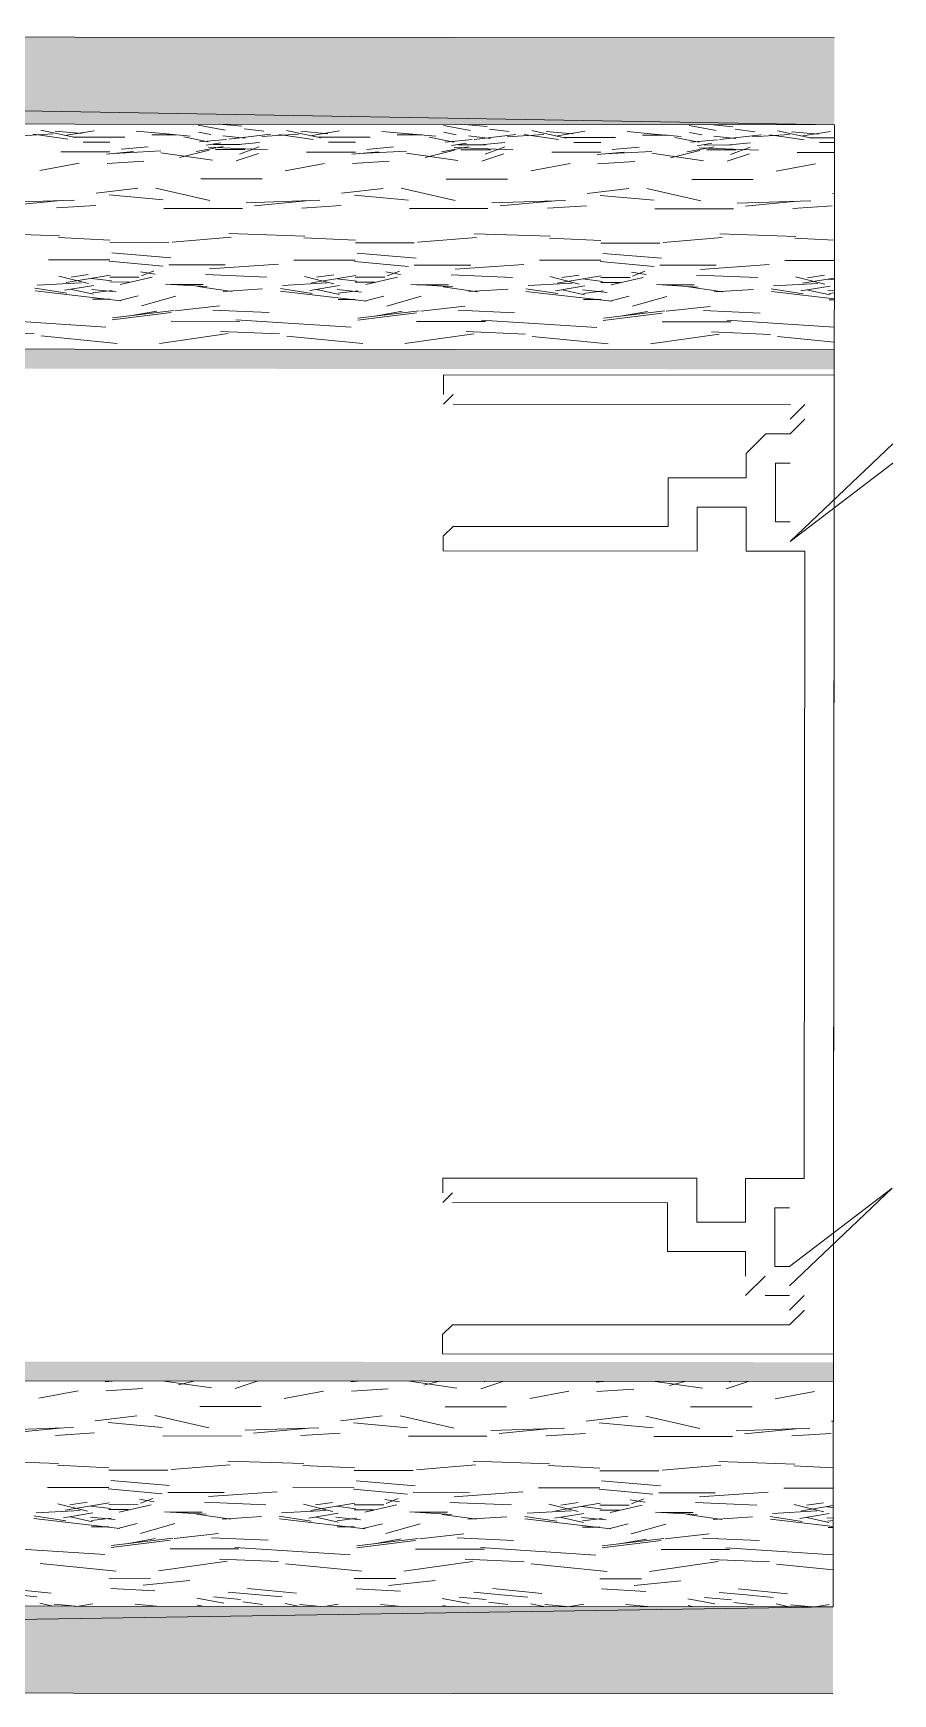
# Model space of a CAD drawing. Header units: inches. Extents: x -957 to 3394, y -3 to 3008.
# Drawn here: x 679.12 to 682.61, y 2180.99 to 2187.74 of the extents above; entities that cross this region are included whole.
import ezdxf

# ---------------------------------------------------------------- set-up
doc = ezdxf.new("R2010")
doc.units = ezdxf.units.IN
doc.header["$MEASUREMENT"] = 0
doc.layers.add('PDF_0', color=7, linetype='Continuous')
doc.layers.add('PDF_Hatch', color=7, linetype='Continuous')

msp = doc.modelspace()

# ---------------------------------------------------------------- linework, layer by layer
at = {"layer": 'PDF_0', "lineweight": 0}
for points in [[(682.3768, 2187.7236), (660.7451, 2187.7421), (682.3765, 2187.3697)], [(660.744, 2186.3936), (660.7448, 2187.3882), (682.3768, 2187.3697), (682.3717, 2181.3394), (660.7397, 2181.3579), (660.7405, 2182.3525)], [(679.1478, 2187.3476), (679.2877, 2187.3174)], [(679.7872, 2187.3678), (679.8971, 2187.3477)], [(679.9652, 2187.3634), (679.8725, 2187.3718)], [(680.0544, 2187.3431), (679.9745, 2187.353)], [(680.7862, 2187.3669), (680.8961, 2187.3468)], [(680.9642, 2187.3625), (680.8715, 2187.3709)], [(681.0534, 2187.3422), (680.9735, 2187.3521)], [(681.7852, 2187.3661), (681.8951, 2187.346)], [(681.9632, 2187.3617), (681.8705, 2187.3701)], [(682.0524, 2187.3414), (681.9725, 2187.3512)], [(679.047, 2187.3226), (679.1969, 2187.3323)], [(679.1167, 2187.3313), (679.2565, 2187.3111)], [(679.2059, 2187.3439), (679.3158, 2187.334)], [(679.2439, 2187.3255), (679.3638, 2187.3454)], [(679.2787, 2187.3195), (679.4287, 2187.3194), (679.4885, 2187.3194)], [(679.3188, 2187.2995), (679.4286, 2187.2994)], [(679.4738, 2187.2703), (679.5837, 2187.2803)], [(679.5355, 2187.3436), (679.6456, 2187.3337), (679.7554, 2187.3236)], [(679.5984, 2187.3293), (679.6983, 2187.3292)], [(679.7288, 2187.32), (679.8286, 2187.3001)], [(679.7791, 2187.261), (679.889, 2187.2809)], [(679.8387, 2187.33), (679.7887, 2187.3401)], [(679.7934, 2187.3), (679.9033, 2187.3099)], [(679.82, 2187.2862), (679.88, 2187.2961)], [(679.8481, 2187.289), (679.958, 2187.2889)], [(679.8883, 2187.3251), (679.9783, 2187.315)], [(679.9117, 2187.3109), (680.0816, 2187.3309)], [(680.0371, 2187.2981), (679.9371, 2187.2882)], [(679.9562, 2187.2504), (680.0361, 2187.2804)], [(680.046, 2187.3217), (680.1959, 2187.3314)], [(680.1157, 2187.3305), (680.2555, 2187.3103)], [(680.1468, 2187.3467), (680.2867, 2187.3165)], [(680.2049, 2187.3431), (680.3148, 2187.3332)], [(680.2428, 2187.3246), (680.3627, 2187.3446)], [(680.2777, 2187.3187), (680.4276, 2187.3185), (680.4875, 2187.3185)], [(680.3177, 2187.2986), (680.4276, 2187.2985)], [(680.5345, 2187.3428), (680.6445, 2187.3329), (680.7544, 2187.3227)], [(680.5974, 2187.3284), (680.6973, 2187.3284)], [(680.7278, 2187.3192), (680.8276, 2187.2992)], [(680.7781, 2187.2601), (680.888, 2187.28)], [(680.8376, 2187.3291), (680.7877, 2187.3392)], [(680.7924, 2187.2991), (680.9023, 2187.3091)], [(680.819, 2187.2853), (680.879, 2187.2953)], [(680.8471, 2187.2881), (680.957, 2187.288)], [(680.8875, 2187.3242), (680.9773, 2187.3141)], [(680.9107, 2187.3101), (681.0806, 2187.33)], [(681.036, 2187.2973), (680.9361, 2187.2873)], [(681.045, 2187.3209), (681.1949, 2187.3306)], [(681.1147, 2187.3296), (681.2545, 2187.3094)], [(681.1458, 2187.3459), (681.2857, 2187.3157)], [(681.2039, 2187.3422), (681.3138, 2187.3323)], [(681.2418, 2187.3238), (681.3617, 2187.3437)], [(681.2767, 2187.3178), (681.4266, 2187.3177), (681.4865, 2187.3176)], [(681.3167, 2187.2978), (681.4265, 2187.2977)], [(681.5336, 2187.3419), (681.6435, 2187.332), (681.7534, 2187.3219)], [(681.5964, 2187.3276), (681.6963, 2187.3275)], [(681.7267, 2187.3183), (681.8266, 2187.2984)], [(681.8366, 2187.3283), (681.7866, 2187.3384)], [(681.7914, 2187.2983), (681.9013, 2187.3082)], [(681.818, 2187.2844), (681.8779, 2187.2944)], [(681.8461, 2187.2873), (681.956, 2187.2872)], [(681.8865, 2187.3234), (681.9763, 2187.3133)], [(681.9097, 2187.3092), (682.0796, 2187.3292)], [(682.035, 2187.2964), (681.9351, 2187.2865)], [(682.044, 2187.32), (682.1939, 2187.3297)], [(682.1137, 2187.3288), (682.2535, 2187.3086)], [(682.1448, 2187.345), (682.2847, 2187.3148)], [(682.2029, 2187.3414), (682.3127, 2187.3315)], [(682.2408, 2187.3229), (682.3607, 2187.3428)], [(682.2757, 2187.317), (682.3764, 2187.3169)], [(682.3157, 2187.2969), (682.3764, 2187.2969)], [(679.143, 2187.1834), (679.3029, 2187.2132)], [(679.2288, 2187.2596), (679.4286, 2187.2594)], [(679.4138, 2187.2504), (679.5237, 2187.2602)], [(679.4166, 2187.2124), (679.5665, 2187.2221)], [(679.4461, 2187.2532), (679.6359, 2187.2631)], [(679.636, 2187.2552), (679.8458, 2187.2251)], [(679.8317, 2187.2668), (679.7118, 2187.2371)], [(679.8297, 2187.2781), (680.0694, 2187.2678)], [(679.8581, 2187.2691), (679.978, 2187.269)], [(679.9427, 2187.2227), (680.0326, 2187.2527)], [(680.142, 2187.1826), (680.3019, 2187.2124)], [(680.2278, 2187.2588), (680.4275, 2187.2586)], [(680.4128, 2187.2495), (680.5227, 2187.2594)], [(680.4156, 2187.2115), (680.5654, 2187.2212)], [(680.4451, 2187.2523), (680.6349, 2187.2622)], [(680.4728, 2187.2695), (680.5826, 2187.2794)], [(680.635, 2187.2543), (680.8448, 2187.2242)], [(680.8307, 2187.2659), (680.7107, 2187.2362)], [(680.8287, 2187.2772), (681.0684, 2187.267)], [(680.8571, 2187.2683), (680.977, 2187.2682)], [(680.9417, 2187.2219), (681.0316, 2187.2518)], [(680.9552, 2187.2496), (681.0351, 2187.2795)], [(681.2268, 2187.2579), (681.4265, 2187.2577)], [(681.4118, 2187.2487), (681.5217, 2187.2585)], [(681.4146, 2187.2107), (681.5644, 2187.2204)], [(681.4441, 2187.2515), (681.6339, 2187.2614)], [(681.4717, 2187.2686), (681.5816, 2187.2786)], [(681.634, 2187.2535), (681.8438, 2187.2234)], [(681.8297, 2187.2651), (681.7097, 2187.2354)], [(681.7771, 2187.2593), (681.887, 2187.2792)], [(681.8277, 2187.2764), (682.0674, 2187.2661)], [(681.8561, 2187.2674), (681.976, 2187.2673)], [(681.9407, 2187.221), (682.0306, 2187.251)], [(681.9541, 2187.2487), (682.0341, 2187.2787)], [(682.2257, 2187.257), (682.3764, 2187.2569)], [(679.7981, 2187.1492), (680.0479, 2187.149)], [(680.7971, 2187.1484), (681.0468, 2187.1482)], [(681.141, 2187.1817), (681.3009, 2187.2115)], [(681.7961, 2187.1475), (682.0458, 2187.1473)], [(682.14, 2187.1809), (682.2998, 2187.2107)], [(679.3722, 2187.0916), (679.542, 2187.1116)], [(679.4253, 2187.0841), (679.645, 2187.064)], [(679.6152, 2187.1122), (679.835, 2187.0621)], [(680.3711, 2187.0908), (680.541, 2187.1107)], [(680.4243, 2187.0832), (680.644, 2187.0632)], [(680.6142, 2187.1113), (680.834, 2187.0612)], [(681.3701, 2187.0899), (681.5399, 2187.1099)], [(681.4233, 2187.0824), (681.643, 2187.0623)], [(681.6132, 2187.1105), (681.833, 2187.0603)], [(682.3691, 2187.0891), (682.3762, 2187.0899)], [(678.9843, 2187.0535), (679.2839, 2187.0633)], [(679.0183, 2187.0411), (679.2282, 2187.061)], [(679.2107, 2187.0318), (679.3705, 2187.0417)], [(679.6482, 2187.0294), (679.9678, 2187.0292)], [(679.9833, 2187.0526), (680.2829, 2187.0624)], [(680.0173, 2187.0403), (680.2272, 2187.0601)], [(680.2096, 2187.0309), (680.3695, 2187.0408)], [(680.6472, 2187.0286), (680.9668, 2187.0283)], [(680.9823, 2187.0518), (681.2819, 2187.0615)], [(681.0163, 2187.0394), (681.2261, 2187.0592)], [(681.2086, 2187.0301), (681.3685, 2187.04)], [(681.6461, 2187.0277), (681.9658, 2187.0275)], [(681.9812, 2187.0509), (682.2809, 2187.0607)], [(682.0152, 2187.0386), (682.2251, 2187.0584)], [(682.2076, 2187.0292), (682.3675, 2187.0391)], [(678.9133, 2186.9281), (679.223, 2186.9178)], [(679.2188, 2186.9105), (679.4286, 2186.9005)], [(679.4283, 2186.8899), (679.668, 2186.8897)], [(679.6817, 2186.8926), (679.9214, 2186.9122)], [(679.9123, 2186.9273), (680.222, 2186.9169)], [(680.2178, 2186.9096), (680.4276, 2186.8996)], [(680.4272, 2186.8891), (680.667, 2186.8889)], [(680.6806, 2186.8917), (680.9204, 2186.9114)], [(680.9113, 2186.9264), (681.221, 2186.9161)], [(681.2168, 2186.9088), (681.4266, 2186.8988)], [(681.4262, 2186.8882), (681.666, 2186.888)], [(681.6796, 2186.8908), (681.9194, 2186.9105)], [(681.9103, 2186.9255), (682.22, 2186.9152)], [(682.2158, 2186.9079), (682.3761, 2186.9003)], [(679.1785, 2186.8201), (679.4282, 2186.8199)], [(679.6448, 2186.7941), (679.4251, 2186.8143)], [(679.4358, 2186.848), (679.6756, 2186.8279)], [(680.1774, 2186.8193), (680.4271, 2186.8191)], [(680.6438, 2186.7933), (680.4241, 2186.8135)], [(680.4348, 2186.8471), (680.6745, 2186.8271)], [(681.1764, 2186.8184), (681.4261, 2186.8182)], [(681.6428, 2186.7924), (681.423, 2186.8126)], [(681.4338, 2186.8463), (681.6735, 2186.8262)], [(682.1754, 2186.8176), (682.376, 2186.8174)], [(679.221, 2186.7534), (679.3408, 2186.7231)], [(679.25, 2186.7272), (679.4299, 2186.7571)], [(679.2701, 2186.7499), (679.34, 2186.7599)], [(679.3546, 2186.7441), (679.4345, 2186.7342)], [(679.4282, 2186.75), (679.548, 2186.7499)], [(679.6004, 2186.7498), (679.4704, 2186.72)], [(679.5524, 2186.7716), (679.6124, 2186.7618)], [(679.6072, 2186.7754), (679.5573, 2186.7556)], [(679.6679, 2186.7997), (679.8977, 2186.7995)], [(679.8176, 2186.7598), (680.0673, 2186.7496)], [(679.8342, 2186.7829), (680.1139, 2186.8025)], [(680.22, 2186.7525), (680.3398, 2186.7223)], [(680.249, 2186.7263), (680.4289, 2186.7562)], [(680.2691, 2186.749), (680.339, 2186.759)], [(680.3536, 2186.7432), (680.4334, 2186.7334)], [(680.4271, 2186.7491), (680.547, 2186.749)], [(680.5993, 2186.749), (680.4694, 2186.7192)], [(680.5514, 2186.7708), (680.6114, 2186.7609)], [(680.6062, 2186.7746), (680.5562, 2186.7547)], [(680.6669, 2186.7988), (680.8966, 2186.7986)], [(680.8166, 2186.759), (681.0663, 2186.7487)], [(680.8331, 2186.7821), (681.1129, 2186.8017)], [(681.2189, 2186.7517), (681.3387, 2186.7214)], [(681.248, 2186.7255), (681.4279, 2186.7554)], [(681.2681, 2186.7482), (681.338, 2186.7582)], [(681.3525, 2186.7424), (681.4325, 2186.7325)], [(681.4261, 2186.7483), (681.546, 2186.7482)], [(681.5983, 2186.7481), (681.4684, 2186.7183)], [(681.5504, 2186.7699), (681.6104, 2186.7601)], [(681.6052, 2186.7737), (681.5552, 2186.7539)], [(681.6659, 2186.798), (681.8956, 2186.7978)], [(681.8155, 2186.7581), (682.0653, 2186.7479)], [(681.8321, 2186.7812), (682.1119, 2186.8008)], [(682.2179, 2186.7508), (682.3377, 2186.7206)], [(682.247, 2186.7246), (682.3759, 2186.746)], [(682.2671, 2186.7473), (682.337, 2186.7573)], [(682.3515, 2186.7415), (682.3759, 2186.7384)], [(679.123, 2186.7041), (679.2528, 2186.6841)], [(679.1235, 2186.6935), (679.4731, 2186.6532)], [(679.1321, 2186.7169), (679.312, 2186.7268)], [(679.2433, 2186.696), (679.3633, 2186.716)], [(679.2721, 2186.6998), (679.3621, 2186.6797)], [(679.3537, 2186.6995), (679.4535, 2186.6894)], [(679.3579, 2186.6854), (679.4379, 2186.6954)], [(679.4281, 2186.7299), (679.508, 2186.7298)], [(679.5435, 2186.6733), (679.4636, 2186.6533)], [(679.5565, 2186.6329), (679.6963, 2186.6728)], [(679.6545, 2186.7213), (679.8243, 2186.7112)], [(679.6779, 2186.7199), (679.8077, 2186.7197)], [(679.7855, 2186.7113), (679.9253, 2186.6912)], [(679.8896, 2186.6916), (680.0495, 2186.7014)], [(680.1219, 2186.7032), (680.2518, 2186.6832)], [(680.1225, 2186.6926), (680.472, 2186.6524)], [(680.1311, 2186.716), (680.3109, 2186.7259)], [(680.2423, 2186.6952), (680.3622, 2186.7152)], [(680.2711, 2186.699), (680.361, 2186.6788)], [(680.3527, 2186.6987), (680.4525, 2186.6886)], [(680.3569, 2186.6845), (680.4369, 2186.6945)], [(680.4271, 2186.729), (680.507, 2186.729)], [(680.5425, 2186.6724), (680.4626, 2186.6524)], [(680.5555, 2186.6321), (680.6954, 2186.6719)], [(680.6535, 2186.7204), (680.8233, 2186.7103)], [(680.6768, 2186.719), (680.8067, 2186.7189)], [(680.7845, 2186.7105), (680.9243, 2186.6903)], [(680.8886, 2186.6907), (681.0484, 2186.7006)], [(681.1209, 2186.7023), (681.2508, 2186.6824)], [(681.1214, 2186.6918), (681.471, 2186.6515)], [(681.13, 2186.7152), (681.3099, 2186.7251)], [(681.2413, 2186.6943), (681.3612, 2186.7143)], [(681.2701, 2186.6981), (681.36, 2186.678)], [(681.3517, 2186.6978), (681.4515, 2186.6877)], [(681.356, 2186.6837), (681.4359, 2186.6936)], [(681.4261, 2186.7282), (681.506, 2186.7281)], [(681.6525, 2186.7196), (681.8223, 2186.7094)], [(681.6758, 2186.7181), (681.8057, 2186.718)], [(681.7835, 2186.7096), (681.9233, 2186.6895)], [(681.8876, 2186.6899), (682.0474, 2186.6997)], [(682.12, 2186.7015), (682.2498, 2186.6815)], [(682.1204, 2186.6909), (682.3759, 2186.6615)], [(682.129, 2186.7143), (682.3089, 2186.7242)], [(682.2403, 2186.6935), (682.3602, 2186.7135)], [(682.2691, 2186.6973), (682.359, 2186.6771)], [(682.3507, 2186.697), (682.3759, 2186.6945)], [(682.355, 2186.6828), (682.3759, 2186.6853)], [(679.3581, 2186.6602), (679.4281, 2186.6601)], [(679.4378, 2186.5754), (679.6776, 2186.6051)], [(679.4386, 2186.5839), (679.6884, 2186.6137)], [(679.5088, 2186.5919), (679.6187, 2186.6118)], [(679.6941, 2186.6126), (679.8738, 2186.6323)], [(679.8466, 2186.6155), (680.0763, 2186.6053)], [(680.3571, 2186.6593), (680.427, 2186.6593)], [(680.4368, 2186.5746), (680.6766, 2186.6043)], [(680.4375, 2186.583), (680.6873, 2186.6128)], [(680.5078, 2186.591), (680.6177, 2186.6109)], [(680.6931, 2186.6117), (680.8728, 2186.6315)], [(680.8456, 2186.6147), (681.0753, 2186.6045)], [(681.3561, 2186.6585), (681.426, 2186.6584)], [(681.4365, 2186.5822), (681.6863, 2186.612)], [(681.5415, 2186.6716), (681.4615, 2186.6515)], [(681.5068, 2186.5902), (681.6167, 2186.6101)], [(681.5545, 2186.6312), (681.6944, 2186.6711)], [(681.692, 2186.6109), (681.8718, 2186.6306)], [(681.8446, 2186.6138), (682.0743, 2186.6036)], [(682.3551, 2186.6576), (682.3759, 2186.6576)], [(678.9421, 2186.577), (679.4116, 2186.5466)], [(679.6778, 2186.5699), (679.9574, 2186.5696)], [(679.9411, 2186.5761), (680.4106, 2186.5458)], [(680.6767, 2186.569), (680.9564, 2186.5688)], [(680.9401, 2186.5752), (681.4096, 2186.5449)], [(681.4358, 2186.5737), (681.6755, 2186.6034)], [(681.6757, 2186.5682), (681.9554, 2186.5679)], [(681.9391, 2186.5744), (682.3758, 2186.5461)], [(682.3761, 2186.4537), (660.744, 2186.4722)], [(678.88, 2186.5296), (679.1199, 2186.5193)], [(679.1487, 2186.5102), (679.4584, 2186.4798)], [(679.63, 2186.48), (679.9098, 2186.5198)], [(679.879, 2186.5287), (680.1189, 2186.5185)], [(680.1477, 2186.5094), (680.4574, 2186.479)], [(680.629, 2186.4792), (680.9088, 2186.5189)], [(680.878, 2186.5279), (681.1179, 2186.5176)], [(681.1467, 2186.5085), (681.4564, 2186.4781)], [(681.628, 2186.4783), (681.9078, 2186.518)], [(681.877, 2186.527), (682.1168, 2186.5168)], [(682.1457, 2186.5077), (682.3757, 2186.485)], [(682.3757, 2185.9328), (682.376, 2186.3503), (680.7855, 2186.3517), (680.7854, 2186.2722)], [(680.7854, 2186.2325), (680.8252, 2186.2722)], [(680.8251, 2186.2324), (682.1975, 2186.2313)], [(682.1974, 2186.1719), (682.2567, 2186.2312)], [(680.7826, 2183.0242), (680.7827, 2183.0837), (681.8166, 2183.0829), (681.8164, 2182.9039), (682.0153, 2182.9038), (682.0155, 2183.0827), (682.254, 2183.0825), (682.2562, 2185.6347), (682.0176, 2185.6349), (682.0178, 2185.8139), (681.8189, 2185.814), (681.8188, 2185.6351), (680.7849, 2185.636), (680.7849, 2185.6956), (680.8247, 2185.7353), (681.6996, 2185.7345), (681.6998, 2185.9333), (682.0179, 2185.9331), (682.018, 2186.0326), (682.0976, 2186.112), (682.1973, 2186.1119), (682.2566, 2186.1711), (682.2566, 2186.1718)], [(682.1966, 2185.754), (682.137, 2185.754), (682.1372, 2185.9926), (682.1968, 2185.9925)], [(682.3732, 2183.0427), (682.3755, 2185.6744)], [(680.7826, 2182.9844), (680.8224, 2183.0241)], [(682.0151, 2182.685), (682.0152, 2182.7846), (681.6971, 2182.7848), (681.6972, 2182.9836), (680.8223, 2182.9844)], [(682.1942, 2182.9633), (682.1346, 2182.9634), (682.1344, 2182.7246), (682.194, 2182.7246)], [(682.3729, 2182.645), (682.3726, 2182.3667), (680.7821, 2182.3681), (680.7822, 2182.4475), (680.8219, 2182.4872), (682.1942, 2182.4861), (682.2535, 2182.5452), (682.2535, 2182.5461)], [(682.015, 2182.6056), (682.0947, 2182.6849)], [(682.0946, 2182.6055), (682.1944, 2182.6054)], [(682.1943, 2182.5462), (682.2536, 2182.6054)], [(682.3725, 2182.2556), (660.7405, 2182.2741)], [(679.1387, 2182.1883), (679.2986, 2182.2183)], [(679.4095, 2182.2554), (679.4381, 2182.2581)], [(679.4123, 2182.2175), (679.5622, 2182.2272)], [(679.6489, 2182.2579), (679.8415, 2182.2302)], [(679.7703, 2182.2578), (679.7075, 2182.2421)], [(679.9385, 2182.2278), (680.0278, 2182.2576)], [(679.9519, 2182.2555), (679.9572, 2182.2577)], [(680.1377, 2182.1875), (680.2976, 2182.2174)], [(680.4085, 2182.2546), (680.4372, 2182.2572)], [(680.4113, 2182.2167), (680.5612, 2182.2263)], [(680.6478, 2182.2571), (680.8405, 2182.2293)], [(680.7693, 2182.257), (680.7065, 2182.2413)], [(680.9374, 2182.2269), (681.0268, 2182.2567)], [(680.9509, 2182.2546), (680.9562, 2182.2568)], [(681.1367, 2182.1866), (681.2966, 2182.2166)], [(681.4075, 2182.2537), (681.4362, 2182.2564)], [(681.4103, 2182.2158), (681.5601, 2182.2255)], [(681.6468, 2182.2562), (681.8395, 2182.2285)], [(681.7683, 2182.2561), (681.7055, 2182.2404)], [(681.9364, 2182.2261), (682.0258, 2182.2559)], [(681.9499, 2182.2538), (681.9552, 2182.2559)], [(682.1357, 2182.1858), (682.2955, 2182.2157)], [(679.7938, 2182.1544), (680.0436, 2182.1541)], [(680.7928, 2182.1535), (681.0426, 2182.1533)], [(681.7918, 2182.1527), (682.0416, 2182.1524)], [(679.3679, 2182.0967), (679.5378, 2182.1166)], [(679.421, 2182.0891), (679.6408, 2182.0689)], [(679.6109, 2182.1173), (679.8306, 2182.0672)], [(680.3669, 2182.0959), (680.5367, 2182.1158)], [(680.42, 2182.0883), (680.6398, 2182.0681)], [(680.6099, 2182.1164), (680.8296, 2182.0663)], [(681.3659, 2182.095), (681.5357, 2182.1149)], [(681.419, 2182.0874), (681.6388, 2182.0672)], [(681.6089, 2182.1156), (681.8286, 2182.0655)], [(682.3648, 2182.0942), (682.372, 2182.0951)], [(678.98, 2182.0586), (679.2797, 2182.0683)], [(679.014, 2182.0462), (679.2237, 2182.0661)], [(679.2063, 2182.0369), (679.3662, 2182.0467)], [(679.6439, 2182.0346), (679.9635, 2182.0343)], [(679.979, 2182.0577), (680.2787, 2182.0674)], [(680.013, 2182.0453), (680.2227, 2182.0652)], [(680.2053, 2182.0361), (680.3651, 2182.0459)], [(680.6429, 2182.0337), (680.9625, 2182.0334)], [(680.978, 2182.0569), (681.2777, 2182.0666)], [(681.012, 2182.0445), (681.2217, 2182.0644)], [(681.2043, 2182.0352), (681.3641, 2182.045)], [(681.6418, 2182.0329), (681.9615, 2182.0326)], [(681.977, 2182.056), (682.2766, 2182.0657)], [(682.011, 2182.0436), (682.2207, 2182.0635)], [(682.2032, 2182.0344), (682.3631, 2182.0442)], [(678.909, 2181.9332), (679.2187, 2181.9229)], [(679.2146, 2181.9155), (679.4243, 2181.9055)], [(679.424, 2181.895), (679.6637, 2181.8948)], [(679.6774, 2181.8976), (679.9171, 2181.9173)], [(679.908, 2181.9323), (680.2177, 2181.9221)], [(680.2136, 2181.9147), (680.4233, 2181.9047)], [(680.4229, 2181.8941), (680.6627, 2181.8939)], [(680.6763, 2181.8967), (680.9162, 2181.9164)], [(680.907, 2181.9314), (681.2167, 2181.9212)], [(681.2126, 2181.9138), (681.4223, 2181.9038)], [(681.4219, 2181.8933), (681.6617, 2181.893)], [(681.6753, 2181.8959), (681.9152, 2181.9156)], [(681.906, 2181.9306), (682.2157, 2181.9204)], [(682.2116, 2181.913), (682.3718, 2181.9053)], [(679.1742, 2181.8252), (679.424, 2181.825)], [(679.6405, 2181.7992), (679.4208, 2181.8195)], [(679.4315, 2181.8531), (679.6713, 2181.833)], [(679.8299, 2181.788), (680.1096, 2181.8076)], [(680.1731, 2181.8243), (680.4229, 2181.8241)], [(680.6395, 2181.7983), (680.4198, 2181.8186)], [(680.4305, 2181.8522), (680.6702, 2181.8322)], [(681.1721, 2181.8235), (681.4219, 2181.8232)], [(681.6385, 2181.7975), (681.4188, 2181.8178)], [(681.4295, 2181.8514), (681.6692, 2181.8313)], [(682.1711, 2181.8226), (682.3717, 2181.8224)], [(679.2167, 2181.7584), (679.3365, 2181.7283)], [(679.2457, 2181.7322), (679.4257, 2181.7622)], [(679.2658, 2181.7549), (679.3357, 2181.7649)], [(679.3503, 2181.7491), (679.4302, 2181.7393)], [(679.4239, 2181.755), (679.5437, 2181.7549)], [(679.5961, 2181.7549), (679.4662, 2181.7251)], [(679.5482, 2181.7768), (679.6081, 2181.7668)], [(679.6029, 2181.7805), (679.553, 2181.7606)], [(679.6636, 2181.8047), (679.8934, 2181.8045)], [(679.8133, 2181.7649), (680.063, 2181.7546)], [(680.2157, 2181.7576), (680.3355, 2181.7274)], [(680.2447, 2181.7314), (680.4246, 2181.7614)], [(680.2648, 2181.7541), (680.3348, 2181.7641)], [(680.3493, 2181.7483), (680.4292, 2181.7384)], [(680.4228, 2181.7542), (680.5427, 2181.7541)], [(680.5951, 2181.754), (680.4652, 2181.7242)], [(680.5472, 2181.7759), (680.6071, 2181.766)], [(680.6019, 2181.7796), (680.552, 2181.7598)], [(680.6626, 2181.8039), (680.8924, 2181.8037)], [(680.8123, 2181.764), (681.062, 2181.7538)], [(680.8289, 2181.7871), (681.1086, 2181.8067)], [(681.2146, 2181.7567), (681.3345, 2181.7266)], [(681.2437, 2181.7305), (681.4236, 2181.7605)], [(681.2638, 2181.7532), (681.3338, 2181.7632)], [(681.3483, 2181.7474), (681.4282, 2181.7375)], [(681.4218, 2181.7533), (681.5417, 2181.7532)], [(681.5941, 2181.7532), (681.4641, 2181.7234)], [(681.5461, 2181.7751), (681.6061, 2181.7651)], [(681.6009, 2181.7787), (681.551, 2181.7589)], [(681.6616, 2181.803), (681.8914, 2181.8028)], [(681.8113, 2181.7632), (682.061, 2181.7529)], [(681.8279, 2181.7862), (682.1076, 2181.8059)], [(682.2136, 2181.7559), (682.3335, 2181.7257)], [(682.2427, 2181.7297), (682.3717, 2181.751)], [(682.2628, 2181.7526), (682.3328, 2181.7624)], [(682.3473, 2181.7466), (682.3717, 2181.7436)], [(679.1187, 2181.7091), (679.2486, 2181.6891)], [(679.1191, 2181.6985), (679.4687, 2181.6581)], [(679.1279, 2181.722), (679.3077, 2181.7319)], [(679.239, 2181.7012), (679.359, 2181.7211)], [(679.2679, 2181.7049), (679.3576, 2181.6847)], [(679.3494, 2181.7046), (679.4493, 2181.6945)], [(679.3538, 2181.6905), (679.4337, 2181.7003)], [(679.4239, 2181.7349), (679.5038, 2181.7349)], [(679.5392, 2181.6783), (679.4593, 2181.6584)], [(679.5522, 2181.6381), (679.6921, 2181.6778)], [(679.6502, 2181.7264), (679.82, 2181.7162)], [(679.6736, 2181.7249), (679.8034, 2181.7248)], [(679.7812, 2181.7164), (679.9211, 2181.6962)], [(679.8854, 2181.6966), (680.0452, 2181.7066)], [(680.1177, 2181.7082), (680.2476, 2181.6883)], [(680.1181, 2181.6977), (680.4677, 2181.6573)], [(680.1269, 2181.7211), (680.3067, 2181.731)], [(680.238, 2181.7003), (680.3579, 2181.7202)], [(680.2668, 2181.704), (680.3566, 2181.6839)], [(680.3484, 2181.7037), (680.4483, 2181.6937)], [(680.3527, 2181.6896), (680.4327, 2181.6994)], [(680.4228, 2181.7341), (680.5028, 2181.734)], [(680.5382, 2181.6775), (680.4583, 2181.6575)], [(680.5512, 2181.6372), (680.6911, 2181.677)], [(680.6491, 2181.7255), (680.819, 2181.7153)], [(680.6725, 2181.724), (680.8024, 2181.7239)], [(680.7802, 2181.7155), (680.9201, 2181.6954)], [(680.8844, 2181.6958), (681.0442, 2181.7057)], [(681.1167, 2181.7074), (681.2465, 2181.6874)], [(681.1171, 2181.6968), (681.4667, 2181.6564)], [(681.1259, 2181.7203), (681.3057, 2181.7302)], [(681.237, 2181.6994), (681.3569, 2181.7194)], [(681.2658, 2181.7032), (681.3556, 2181.683)], [(681.3474, 2181.7029), (681.4473, 2181.6928)], [(681.3517, 2181.6888), (681.4317, 2181.6985)], [(681.4218, 2181.7332), (681.5017, 2181.7332)], [(681.5372, 2181.6766), (681.4573, 2181.6567)], [(681.5502, 2181.6364), (681.6901, 2181.6761)], [(681.6481, 2181.7247), (681.8179, 2181.7145)], [(681.6715, 2181.7232), (681.8014, 2181.7231)], [(681.7792, 2181.7147), (681.919, 2181.6945)], [(681.8833, 2181.6949), (682.0432, 2181.7048)], [(682.1157, 2181.7065), (682.2455, 2181.6866)], [(682.1161, 2181.696), (682.3716, 2181.6666)], [(682.1248, 2181.7194), (682.3047, 2181.7293)], [(682.236, 2181.6986), (682.3559, 2181.7185)], [(682.2648, 2181.7023), (682.3546, 2181.6821)], [(682.3463, 2181.702), (682.3716, 2181.6995)], [(682.3507, 2181.6879), (682.3716, 2181.6904)], [(679.3538, 2181.6652), (679.4238, 2181.6652)], [(679.4336, 2181.5805), (679.6733, 2181.6102)], [(679.4343, 2181.5889), (679.6841, 2181.6187)], [(679.5045, 2181.5969), (679.6144, 2181.6169)], [(679.6898, 2181.6175), (679.8696, 2181.6374)], [(679.8423, 2181.6206), (680.0721, 2181.6104)], [(680.3528, 2181.6644), (680.4227, 2181.6643)], [(680.4326, 2181.5797), (680.6723, 2181.6093)], [(680.4332, 2181.5881), (680.683, 2181.6179)], [(680.5035, 2181.5961), (680.6134, 2181.616)], [(680.6888, 2181.6166), (680.8686, 2181.6366)], [(680.8413, 2181.6197), (681.071, 2181.6096)], [(681.3518, 2181.6635), (681.4217, 2181.6634)], [(681.4315, 2181.5788), (681.6713, 2181.6085)], [(681.4322, 2181.5872), (681.682, 2181.617)], [(681.5025, 2181.5952), (681.6124, 2181.6152)], [(681.6878, 2181.6158), (681.8676, 2181.6357)], [(681.8403, 2181.6189), (682.07, 2181.6087)], [(682.3508, 2181.6626), (682.3716, 2181.6626)], [(678.938, 2181.582), (679.4075, 2181.5517)], [(679.6735, 2181.5749), (679.9531, 2181.5747)], [(679.9369, 2181.5811), (680.4065, 2181.5508)], [(680.6724, 2181.5741), (680.9521, 2181.5738)], [(680.9359, 2181.5803), (681.4054, 2181.55)], [(681.6714, 2181.5732), (681.9511, 2181.573)], [(681.9349, 2181.5794), (682.3715, 2181.5514)], [(679.1444, 2181.5153), (679.4541, 2181.4849)], [(679.6258, 2181.4852), (679.9055, 2181.5248)], [(679.8747, 2181.5338), (680.1146, 2181.5235)], [(680.1434, 2181.5144), (680.453, 2181.4841)], [(680.6248, 2181.4843), (680.9045, 2181.5239)], [(680.8737, 2181.5329), (681.1136, 2181.5227)], [(681.1424, 2181.5136), (681.452, 2181.4832)], [(681.6237, 2181.4835), (681.9035, 2181.5231)], [(681.8727, 2181.5321), (682.1125, 2181.5218)], [(682.1413, 2181.5127), (682.3715, 2181.4901)], [(678.9888, 2181.4152), (679.1886, 2181.3952)], [(679.4236, 2181.4553), (679.5934, 2181.4551)], [(679.4317, 2181.4137), (679.6115, 2181.4037)], [(679.5634, 2181.4272), (679.7533, 2181.4469)], [(679.9878, 2181.4143), (680.1876, 2181.3943)], [(680.4226, 2181.4544), (680.5924, 2181.4543)], [(680.4307, 2181.4129), (680.6105, 2181.4029)], [(680.5624, 2181.4264), (680.7523, 2181.4461)], [(680.9867, 2181.4135), (681.1866, 2181.3934)], [(681.4215, 2181.4536), (681.5914, 2181.4534)], [(681.4296, 2181.412), (681.6095, 2181.402)], [(681.5614, 2181.4255), (681.7512, 2181.4454)], [(681.9857, 2181.4126), (682.1855, 2181.3926)], [(682.371, 2180.9854), (660.7394, 2181.0039), (682.3713, 2181.3394)], [(678.9112, 2181.4002), (679.0211, 2181.3902), (679.1309, 2181.3802)], [(679.1427, 2181.3535), (679.1958, 2181.3421)], [(679.2008, 2181.3501), (679.2882, 2181.3421)], [(679.302, 2181.3421), (679.3587, 2181.3515)], [(679.5305, 2181.3498), (679.6179, 2181.3418)], [(679.782, 2181.3739), (679.8919, 2181.3537)], [(679.8059, 2181.3416), (679.7836, 2181.3461)], [(679.9601, 2181.3694), (679.8502, 2181.3796)], [(679.9102, 2181.3994), (680.0201, 2181.3894), (680.1299, 2181.3793)], [(680.0493, 2181.3491), (679.9694, 2181.359)], [(680.1417, 2181.3526), (680.1948, 2181.3413)], [(680.1998, 2181.3492), (680.2872, 2181.3412)], [(680.3011, 2181.3412), (680.3576, 2181.3507)], [(680.5295, 2181.3489), (680.6169, 2181.3409)], [(680.781, 2181.373), (680.8909, 2181.3529)], [(680.8049, 2181.3408), (680.7826, 2181.3453)], [(680.9591, 2181.3686), (680.8492, 2181.3787)], [(680.9092, 2181.3985), (681.019, 2181.3885), (681.1289, 2181.3785)], [(681.0483, 2181.3483), (680.9684, 2181.3582)], [(681.1407, 2181.3518), (681.1938, 2181.3404)], [(681.1988, 2181.3484), (681.2862, 2181.3404)], [(681.3001, 2181.3403), (681.3566, 2181.3498)], [(681.5285, 2181.3481), (681.6159, 2181.3401)], [(681.78, 2181.3722), (681.8899, 2181.352)], [(681.8038, 2181.3399), (681.7815, 2181.3444)], [(681.9581, 2181.3677), (681.8482, 2181.3779)], [(681.9082, 2181.3977), (682.018, 2181.3877), (682.1279, 2181.3776)], [(682.0473, 2181.3474), (681.9674, 2181.3573)], [(682.1397, 2181.3509), (682.1928, 2181.3396)], [(682.1978, 2181.3475), (682.2852, 2181.3395)], [(682.299, 2181.3395), (682.3556, 2181.349)]]:
    msp.add_lwpolyline(points, dxfattribs=at)
at = {"layer": 'PDF_0', "lineweight": 0, "transparency": 33554559}
for points in [[(682.3768, 2187.7236), (660.7451, 2187.7421), (682.3768, 2187.3697), (660.7448, 2187.3882)], [(660.744, 2186.4719), (660.744, 2186.3931), (682.3761, 2186.4534), (682.376, 2186.3746)], [(660.7405, 2182.2742), (660.7405, 2182.353), (682.3725, 2182.2557), (682.3725, 2182.3345)], [(682.371, 2180.9854), (660.7394, 2181.0039), (682.3717, 2181.3394), (660.7397, 2181.3579)]]:
    msp.add_solid(points, dxfattribs=at)
at = {"layer": 'PDF_Hatch', "lineweight": 0}
for points in [[(682.6143, 2185.9921), (682.1965, 2185.6745), (682.6144, 2186.0718)], [(682.1939, 2182.6451), (682.6118, 2183.0425), (682.194, 2182.7246)]]:
    msp.add_lwpolyline(points, dxfattribs=at)

doc.saveas('drawing.dxf')
